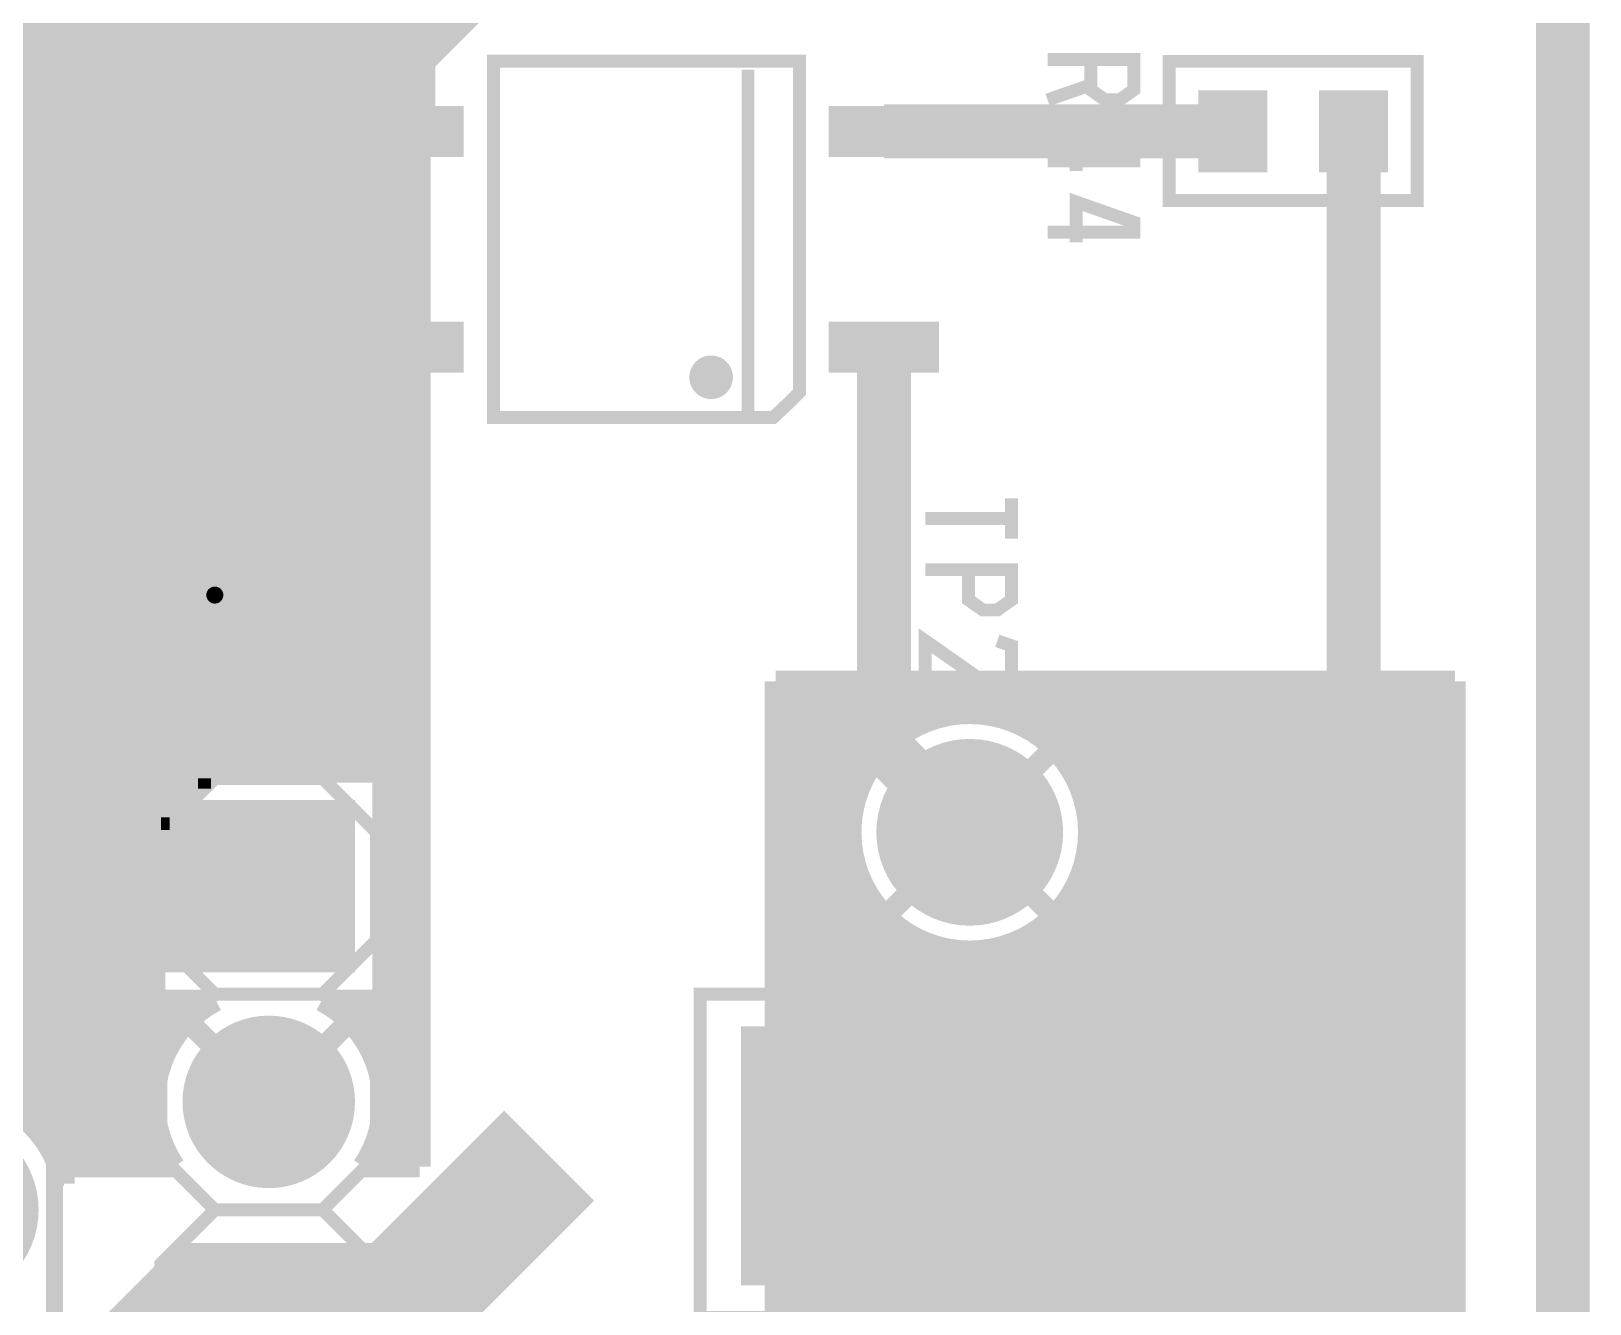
# Model space of a CAD drawing. Extents: x -5 to 112, y -62 to 71.
# Drawn here: x 93.72 to 112.08, y 26.83 to 41.82 of the extents above; entities that cross this region are included whole.
import ezdxf

# ---------------------------------------------------------------- set-up
doc = ezdxf.new("R2010")
doc.units = 0
doc.header["$MEASUREMENT"] = 0
doc.layers.get('0').update_dxf_attribs({"linetype": 'CONTINUOUS'})
for name, color, linetype in [('25-336-0_BOT', 7, 'CONTINUOUS'), ('25-336-0_DRD', 7, 'CONTINUOUS'), ('25-336-0_DRL', 2, 'CONTINUOUS'), ('25-336-0_IN1', 4, 'CONTINUOUS'), ('25-336-0_IN2', 3, 'CONTINUOUS'), ('25-336-0_SMB', 5, 'CONTINUOUS'), ('25-336-0_SMT', 10, 'CONTINUOUS'), ('25-336-0_SPT', 14, 'CONTINUOUS'), ('25-336-0_SST', 9, 'CONTINUOUS'), ('25-336-0_TOP', 12, 'CONTINUOUS'), ('THRUHOLE_TAP', 8, 'CONTINUOUS')]:
    doc.layers.add(name, color=color, linetype=linetype)

# ---------------------------------------------------------------- blocks, each defined once
blk = doc.blocks.new('ROUND_14')
at = {"const_width": 1.016}
blk.add_lwpolyline([(-0.508, 0, 1), (0.508, 0, 1)], format="xyb", close=True, dxfattribs=at)
blk = doc.blocks.new('SQUARE_32')
blk.add_solid([(1.016, 1.016), (1.016, -1.016), (-1.016, 1.016), (-1.016, -1.016)])
blk = doc.blocks.new('ROUND_33')
at = {"const_width": 1.09982}
blk.add_lwpolyline([(-0.54991, 0, 1), (0.54991, 0, 1)], format="xyb", close=True, dxfattribs=at)
blk = doc.blocks.new('ROUND_11')
at = {"const_width": 0.35052}
blk.add_lwpolyline([(-0.17526, 0, 1), (0.17526, 0, 1)], format="xyb", close=True, dxfattribs=at)
blk = doc.blocks.new('ROUND_59')
at = {"const_width": 0.50038}
blk.add_lwpolyline([(-0.25019, 0, 1), (0.25019, 0, 1)], format="xyb", close=True, dxfattribs=at)
blk = doc.blocks.new('ROUND_75')
at = {"const_width": 0.54991}
blk.add_lwpolyline([(-0.274954, 0, 1), (0.274954, 0, 1)], format="xyb", close=True, dxfattribs=at)
blk = doc.blocks.new('ROUND_82')
at = {"const_width": 0.10033}
blk.add_lwpolyline([(-0.050164, 0, 1), (0.050164, 0, 1)], format="xyb", close=True, dxfattribs=at)
blk = doc.blocks.new('ROUND_65')
at = {"const_width": 0.35052}
blk.add_lwpolyline([(-0.17526, 0, 1), (0.17526, 0, 1)], format="xyb", close=True, dxfattribs=at)
blk = doc.blocks.new('RECTANGLE_2')
blk.add_solid([(0.4826, 0.4064), (0.4826, -0.4064), (-0.4826, 0.4064), (-0.4826, -0.4064)])
blk = doc.blocks.new('RECTANGLE_9')
blk.add_solid([(0.4064, 0.4826), (0.4064, -0.4826), (-0.4064, 0.4826), (-0.4064, -0.4826)])
blk = doc.blocks.new('RECTANGLE_35')
blk.add_solid([(0.65024, 0.29972), (0.65024, -0.29972), (-0.65024, 0.29972), (-0.65024, -0.29972)])
blk = doc.blocks.new('RECTANGLE_43')
blk.add_solid([(0.9652, 1.524), (0.9652, -1.524), (-0.9652, 1.524), (-0.9652, -1.524)])
blk = doc.blocks.new('ROUND_73')
at = {"const_width": 0.10033}
blk.add_lwpolyline([(-0.050164, 0, 1), (0.050164, 0, 1)], format="xyb", close=True, dxfattribs=at)

msp = doc.modelspace()

# ---------------------------------------------------------------- linework, layer by layer
at = {"layer": '25-336-0_BOT', "const_width": 0.254}
for points in [[(97.536, 62.97422), (97.536, 33.0962)], [(97.7646, 62.97422), (97.7646, 33.0962)], [(97.9932, 62.97422), (97.9932, 28.448)], [(98.2218, 62.97422), (98.2218, 28.448)], [(97.3074, 49.5554), (97.3074, 33.0962)], [(97.0788, 49.18456), (97.0788, 33.0962)], [(96.8502, 48.9585), (96.8502, 33.0962)], [(95.0214, 48.8315), (95.0214, 28.448)], [(95.25, 48.71974), (95.25, 33.0962)], [(96.393, 48.70196), (96.393, 33.0962)], [(96.6216, 48.8061), (96.6216, 33.0962)], [(95.4786, 48.64608), (95.4786, 33.0962)], [(95.7072, 48.61052), (95.7072, 33.0962)], [(95.9358, 48.60798), (95.9358, 33.0962)], [(96.1644, 48.63592), (96.1644, 33.0962)], [(101.473, 48.133), (98.298, 44.958), (98.298, 28.448)], [(94.7928, 47.02302), (94.7928, 28.448)], [(94.5642, 46.66742), (94.5642, 28.448)], [(94.3356, 46.44644), (94.3356, 28.448)], [(93.6498, 46.13402), (93.6498, 29.01696)], [(93.8784, 46.19498), (93.8784, 28.76296)], [(94.107, 46.29658), (94.107, 28.448)], [(98.298, 41.8338), (66.6242, 41.8338)], [(98.298, 41.6052), (66.6242, 41.6052)], [(98.298, 41.3766), (66.6242, 41.3766)], [(98.298, 41.148), (66.6242, 41.148)], [(98.298, 40.9194), (66.6242, 40.9194)], [(98.298, 40.6908), (66.6242, 40.6908)], [(98.298, 40.4622), (66.6242, 40.4622)], [(98.298, 40.2336), (66.6242, 40.2336)], [(98.298, 40.005), (92.52712, 40.005)], [(98.298, 39.7764), (92.69476, 39.7764)], [(98.298, 39.5478), (92.75318, 39.5478)], [(98.298, 39.3192), (92.73032, 39.3192)], [(98.298, 39.0906), (92.61856, 39.0906)], [(98.298, 38.862), (92.3163, 38.862)], [(98.298, 38.6334), (66.6242, 38.6334)], [(98.298, 38.4048), (66.6242, 38.4048)], [(98.298, 38.1762), (66.6242, 38.1762)], [(98.298, 37.9476), (66.6242, 37.9476)], [(98.298, 37.719), (66.6242, 37.719)], [(98.298, 37.4904), (66.6242, 37.4904)], [(98.298, 37.2618), (66.77406, 37.2618)], [(98.298, 37.0332), (66.84264, 37.0332)], [(98.298, 36.8046), (66.82994, 36.8046)], [(98.298, 36.576), (66.73088, 36.576)], [(98.298, 36.3474), (66.46672, 36.3474)], [(98.298, 36.1188), (58.1787, 36.1188)], [(98.298, 35.8902), (58.1787, 35.8902)], [(98.298, 35.6616), (58.1787, 35.6616)], [(98.298, 35.433), (58.1787, 35.433)], [(98.298, 35.2044), (58.1787, 35.2044)], [(98.298, 34.9758), (58.1787, 34.9758)], [(98.298, 34.7472), (58.1787, 34.7472)], [(98.298, 34.5186), (58.1787, 34.5186)], [(98.298, 34.29), (58.21172, 34.29)], [(98.298, 34.0614), (58.17108, 34.0614)], [(98.298, 33.8328), (58.03392, 33.8328)], [(98.298, 33.6042), (56.0832, 33.6042)], [(98.298, 33.3756), (56.0832, 33.3756)], [(98.298, 33.147), (56.0832, 33.147)], [(95.1738, 33.0962), (95.1738, 30.4038)], [(97.8662, 33.0962), (95.1738, 33.0962)], [(97.8662, 33.0962), (97.8662, 30.4038)], [(95.1738, 32.9184), (56.0832, 32.9184)], [(98.298, 32.9184), (97.8662, 32.9184)], [(95.1738, 32.6898), (56.0832, 32.6898)], [(98.298, 32.6898), (97.8662, 32.6898)], [(95.1738, 32.4612), (56.0832, 32.4612)], [(98.298, 32.4612), (97.8662, 32.4612)], [(95.1738, 32.2326), (89.3318, 32.2326)], [(98.298, 32.2326), (97.8662, 32.2326)], [(95.1738, 32.004), (89.5604, 32.004)], [(98.298, 32.004), (97.8662, 32.004)], [(95.1738, 31.7754), (89.789, 31.7754)], [(98.298, 31.7754), (97.8662, 31.7754)], [(95.1738, 31.5468), (90.0176, 31.5468)], [(98.298, 31.5468), (97.8662, 31.5468)], [(95.1738, 31.3182), (90.2462, 31.3182)], [(98.298, 31.3182), (97.8662, 31.3182)], [(95.1738, 31.0896), (90.4748, 31.0896)], [(98.298, 31.0896), (97.8662, 31.0896)], [(95.1738, 30.861), (90.7034, 30.861)], [(98.298, 30.861), (97.8662, 30.861)], [(95.1738, 30.6324), (90.932, 30.6324)], [(98.298, 30.6324), (97.8662, 30.6324)], [(95.8977, 30.4038), (91.1606, 30.4038)], [(95.8977, 30.4038), (95.1738, 30.4038)], [(95.25, 30.4038), (95.25, 29.65704)], [(95.4786, 30.4038), (95.4786, 30.06344)], [(95.7072, 30.4038), (95.7072, 30.28188)], [(98.298, 30.4038), (97.1423, 30.4038)], [(97.8662, 30.4038), (97.1423, 30.4038)], [(97.3074, 30.4038), (97.3074, 30.3022)], [(97.536, 30.4038), (97.536, 30.09392)], [(97.7646, 30.4038), (97.7646, 29.72308)], [(95.5802, 30.1752), (91.3892, 30.1752)], [(95.5675, 30.1625), (96.52, 29.21)], [(97.4725, 30.1625), (96.52, 29.21)], [(98.298, 30.1752), (97.45726, 30.1752)], [(95.39224, 29.9466), (91.6178, 29.9466)], [(98.298, 29.9466), (97.64522, 29.9466)], [(95.27286, 29.718), (91.8464, 29.718)], [(98.298, 29.718), (97.76714, 29.718)], [(95.20174, 29.4894), (92.075, 29.4894)], [(98.298, 29.4894), (97.83572, 29.4894)], [(95.1738, 29.2608), (93.25864, 29.2608)], [(98.298, 29.2608), (97.86366, 29.2608)], [(95.18396, 29.0322), (93.63202, 29.0322)], [(98.298, 29.0322), (97.8535, 29.0322)], [(95.2373, 28.8036), (93.85046, 28.8036)], [(95.25, 28.76296), (95.25, 28.448)], [(97.7646, 28.69692), (97.7646, 28.448)], [(98.298, 28.8036), (97.8027, 28.8036)], [(95.33382, 28.575), (93.99016, 28.575)], [(98.298, 28.575), (97.70618, 28.575)], [(94.107, 28.3464), (94.0816, 28.3464)], [(95.41002, 28.448), (94.107, 28.448)], [(94.107, 28.448), (94.107, 28.2448)], [(98.298, 28.448), (97.62998, 28.448)]]:
    msp.add_lwpolyline(points, dxfattribs=at)
for points in [[(95.8977, 30.4038, 0.279525), (95.17374, 29.21)], [(97.8662, 29.21, 0.2795252), (97.1423, 30.4038)], [(94.107, 28.2448, 0.3526069), (92.71, 29.37002)], [(95.1738, 29.21, 0.1515462), (95.41015, 28.44809)], [(97.62998, 28.448, 0.1515462), (97.86636, 29.21)]]:
    msp.add_lwpolyline(points, format="xyb", dxfattribs=at)
at = {"layer": '25-336-0_DRD'}
for points, const_width in [([(-5.08, 7.62), (-5.08, 71.12), (111.76, 71.12), (111.76, -5.08), (-5.08, -5.08), (-5.08, 7.62)], 0.635), ([(97.155, 36.449), (94.615, 33.909)], 0.254), ([(97.155, 33.909), (94.615, 36.449)], 0.254), ([(97.155, 36.449), (94.615, 33.909)], 0.254), ([(97.155, 33.909), (94.615, 36.449)], 0.254), ([(104.775, 33.02), (104.14, 32.385)], 0.254), ([(105.41, 32.385), (104.775, 33.02)], 0.254), ([(95.885, 32.385), (95.885, 31.115)], 0.254), ([(97.155, 32.385), (95.885, 32.385)], 0.254), ([(96.52, 32.385), (96.52, 31.115)], 0.254), ([(97.155, 31.115), (97.155, 32.385)], 0.254), ([(104.14, 32.385), (104.775, 31.75)], 0.254), ([(104.775, 31.75), (105.41, 32.385)], 0.254), ([(97.155, 31.75), (95.885, 31.75)], 0.254), ([(95.885, 31.115), (97.155, 31.115)], 0.254), ([(95.885, 29.845), (95.885, 28.575)], 0.254), ([(97.155, 29.845), (95.885, 29.845)], 0.254), ([(96.52, 29.845), (96.52, 28.575)], 0.254), ([(97.155, 28.575), (97.155, 29.845)], 0.254), ([(97.155, 29.21), (95.885, 29.21)], 0.254), ([(95.885, 28.575), (97.155, 28.575)], 0.254)]:
    msp.add_lwpolyline(points, dxfattribs=dict(at, const_width=const_width))
at = {"layer": '25-336-0_DRL'}
for points, const_width in [([(-5.08, 7.62), (-5.08, 71.12), (111.76, 71.12), (111.76, -5.08), (-5.08, -5.08), (-5.08, 7.62)], 0.635), ([(99.822, 28.575), (98.044, 26.797), (95.758, 26.797), (93.726, 24.765)], 1.4986)]:
    msp.add_lwpolyline(points, dxfattribs=dict(at, const_width=const_width))
at = {"layer": '25-336-0_IN1', "const_width": 0.254}
for points in [[(98.4758, 69.85), (98.4758, 41.5798)], [(98.7044, 69.85), (98.7044, 41.8084)], [(97.5614, 62.97422), (97.5614, 40.6654)], [(97.79, 62.97422), (97.79, 40.894)], [(98.0186, 62.97422), (98.0186, 41.1226)], [(98.2472, 62.97422), (98.2472, 41.3512)], [(97.3328, 49.61382), (97.3328, 40.4368)], [(97.1042, 49.21758), (97.1042, 40.2082)], [(96.8756, 48.97882), (96.8756, 39.9796)], [(95.0468, 48.8188), (95.0468, 38.1508)], [(95.2754, 48.70958), (95.2754, 38.3794)], [(96.4184, 48.70958), (96.4184, 39.5224)], [(96.647, 48.8188), (96.647, 39.751)], [(95.504, 48.641), (95.504, 38.608)], [(95.7326, 48.60798), (95.7326, 38.8366)], [(95.9612, 48.60798), (95.9612, 39.0652)], [(96.1898, 48.641), (96.1898, 39.2938)], [(94.8182, 47.0789), (94.8182, 37.9222)], [(94.5896, 46.6979), (94.5896, 37.6936)], [(94.361, 46.46676), (94.361, 37.465)], [(93.6752, 46.1391), (93.6752, 36.7792)], [(93.9038, 46.20514), (93.9038, 37.0078)], [(94.1324, 46.31182), (94.1324, 37.2364)], [(99.441, 42.545), (93.091, 36.195)], [(98.7298, 41.8338), (51.1175, 41.8338)], [(98.5012, 41.6052), (51.41976, 41.6052)], [(98.2726, 41.3766), (51.53152, 41.3766)], [(98.044, 41.148), (51.55438, 41.148)], [(97.8154, 40.9194), (51.49596, 40.9194)], [(97.5868, 40.6908), (51.32832, 40.6908)], [(97.3582, 40.4622), (61.81598, 40.4622)], [(97.1296, 40.2336), (62.04712, 40.2336)], [(96.901, 40.005), (92.52712, 40.005)], [(96.6724, 39.7764), (92.69476, 39.7764)], [(96.4438, 39.5478), (92.75318, 39.5478)], [(96.2152, 39.3192), (92.73032, 39.3192)], [(95.9866, 39.0906), (92.61856, 39.0906)], [(95.758, 38.862), (92.3163, 38.862)], [(95.5294, 38.6334), (45.14088, 38.6334)], [(95.3008, 38.4048), (61.21908, 38.4048)], [(95.0722, 38.1762), (61.42736, 38.1762)], [(94.8436, 37.9476), (61.50356, 37.9476)], [(94.615, 37.719), (61.50102, 37.719)], [(94.3864, 37.4904), (66.58864, 37.4904)], [(94.1578, 37.2618), (66.77406, 37.2618)], [(93.9292, 37.0332), (66.84264, 37.0332)], [(93.7006, 36.8046), (66.82994, 36.8046)], [(102.489, 34.163), (102.489, 26.67)], [(110.49, 34.163), (102.489, 34.163)], [(110.49, 34.1376), (102.489, 34.1376)], [(102.5652, 34.163), (102.5652, 15.77594)], [(102.7938, 34.163), (102.7938, 15.74038)], [(103.0224, 34.163), (103.0224, 15.6591)], [(103.251, 34.163), (103.251, 15.52956)], [(103.4796, 34.163), (103.4796, 32.98952)], [(103.7082, 34.163), (103.7082, 33.3375)], [(103.9368, 34.163), (103.9368, 33.54324)], [(104.1654, 34.163), (104.1654, 33.67786)], [(104.394, 34.163), (104.394, 33.76168)], [(104.6226, 34.163), (104.6226, 33.8074)], [(104.8512, 34.163), (104.8512, 33.81248)], [(105.0798, 34.163), (105.0798, 33.782)], [(105.3084, 34.163), (105.3084, 33.71088)], [(105.537, 34.163), (105.537, 33.59404)], [(105.7656, 34.163), (105.7656, 33.41624)], [(105.9942, 34.163), (105.9942, 33.13176)], [(106.2228, 34.163), (106.2228, 18.96872)], [(106.4514, 34.163), (106.4514, 19.12366)], [(106.68, 34.163), (106.68, 19.21764)], [(106.9086, 34.163), (106.9086, 19.26844)], [(107.1372, 34.163), (107.1372, 19.27606)], [(107.3658, 34.163), (107.3658, 19.24558)], [(107.5944, 34.163), (107.5944, 19.17192)], [(107.823, 34.163), (107.823, 19.04746)], [(108.0516, 34.163), (108.0516, 18.84934)], [(108.2802, 34.163), (108.2802, 18.50898)], [(108.5088, 34.163), (108.5088, 9.99998)], [(108.7374, 34.163), (108.7374, 10.17524)], [(108.966, 34.163), (108.966, 10.27684)], [(109.1946, 34.163), (109.1946, 10.32256)], [(109.4232, 34.163), (109.4232, 10.32256)], [(109.6518, 34.163), (109.6518, 10.2743)], [(109.8804, 34.163), (109.8804, 10.17016)], [(110.109, 34.163), (110.109, 9.99236)], [(110.3376, 34.163), (110.3376, 9.65708)], [(110.49, 34.163), (110.49, -3.81)], [(110.49, 33.909), (102.489, 33.909)], [(104.16794, 33.6804), (102.489, 33.6804)], [(110.49, 33.6804), (105.37952, 33.6804)], [(103.8225, 33.4518), (102.489, 33.4518)], [(103.76408, 33.39592), (104.775, 32.385)], [(105.78592, 33.39592), (104.775, 32.385)], [(110.49, 33.4518), (105.7275, 33.4518)], [(103.61676, 33.2232), (102.489, 33.2232)], [(110.49, 33.2232), (105.93324, 33.2232)], [(103.48214, 32.9946), (102.489, 32.9946)], [(110.49, 32.9946), (106.06786, 32.9946)], [(103.39578, 32.766), (102.489, 32.766)], [(110.49, 32.766), (106.15168, 32.766)], [(103.3526, 32.5374), (102.489, 32.5374)], [(103.76408, 31.37408), (104.775, 32.385)], [(105.78592, 31.37408), (104.775, 32.385)], [(110.49, 32.5374), (106.1974, 32.5374)], [(103.34752, 32.3088), (102.489, 32.3088)], [(110.49, 32.3088), (106.20248, 32.3088)], [(103.378, 32.0802), (102.489, 32.0802)], [(110.49, 32.0802), (106.172, 32.0802)], [(103.44658, 31.8516), (102.489, 31.8516)], [(110.49, 31.8516), (106.10088, 31.8516)], [(103.4796, 31.77794), (103.4796, 15.31874)], [(105.9942, 31.63824), (105.9942, 18.72234)], [(103.56342, 31.623), (102.489, 31.623)], [(110.49, 31.623), (105.98404, 31.623)], [(103.74376, 31.3944), (102.489, 31.3944)], [(103.7082, 31.4325), (103.7082, 14.94536)], [(105.7656, 31.35376), (105.7656, 18.18132)], [(110.49, 31.3944), (105.80624, 31.3944)], [(104.02824, 31.1658), (102.489, 31.1658)], [(103.9368, 31.22676), (103.9368, -3.81)], [(104.1654, 31.09214), (104.1654, -3.81)], [(110.49, 31.1658), (105.52176, 31.1658)], [(105.537, 31.17342), (105.537, 1.73736)], [(110.49, 30.9372), (102.489, 30.9372)], [(104.394, 31.00578), (104.394, -3.81)], [(104.6226, 30.9626), (104.6226, 0.30734)], [(104.8512, 30.95752), (104.8512, 0.9906)], [(105.0798, 30.988), (105.0798, 1.32842)], [(105.3084, 31.05658), (105.3084, 1.56464)], [(110.49, 30.7086), (102.489, 30.7086)], [(110.49, 30.48), (102.489, 30.48)], [(110.49, 30.2514), (102.489, 30.2514)], [(110.49, 30.0228), (102.489, 30.0228)], [(110.49, 29.7942), (102.489, 29.7942)], [(110.49, 29.5656), (102.489, 29.5656)], [(110.49, 29.337), (102.489, 29.337)], [(110.49, 29.1084), (102.489, 29.1084)], [(110.49, 28.8798), (102.489, 28.8798)], [(110.49, 28.6512), (102.489, 28.6512)], [(110.49, 28.4226), (102.489, 28.4226)], [(110.49, 28.194), (102.489, 28.194)], [(110.49, 27.9654), (102.489, 27.9654)], [(110.49, 27.7368), (102.489, 27.7368)], [(110.49, 27.5082), (102.489, 27.5082)], [(110.49, 27.2796), (102.489, 27.2796)], [(110.49, 27.051), (102.489, 27.051)], [(110.49, 26.8224), (102.489, 26.8224)]]:
    msp.add_lwpolyline(points, dxfattribs=at)
for points in [[(104.775, 33.81502, 0.4142136), (103.34498, 32.385)], [(106.20502, 32.385, 0.4142136), (104.775, 33.81502)], [(103.34498, 32.385, 0.4142136), (104.775, 30.95498)], [(104.775, 30.95498, 0.4142136), (106.20502, 32.385)]]:
    msp.add_lwpolyline(points, format="xyb", dxfattribs=at)
at = {"layer": '25-336-0_IN2', "const_width": 0.254}
for points in [[(98.4758, 69.85), (98.4758, 41.5798)], [(98.7044, 69.85), (98.7044, 41.8084)], [(97.5614, 62.97422), (97.5614, 40.6654)], [(97.79, 62.97422), (97.79, 40.894)], [(98.0186, 62.97422), (98.0186, 41.1226)], [(98.2472, 62.97422), (98.2472, 41.3512)], [(97.3328, 49.61382), (97.3328, 40.4368)], [(97.1042, 49.21758), (97.1042, 40.2082)], [(96.8756, 48.97882), (96.8756, 39.9796)], [(95.0468, 48.8188), (95.0468, 38.1508)], [(95.2754, 48.70958), (95.2754, 38.3794)], [(96.4184, 48.70958), (96.4184, 39.5224)], [(96.647, 48.8188), (96.647, 39.751)], [(95.504, 48.641), (95.504, 38.608)], [(95.7326, 48.60798), (95.7326, 38.8366)], [(95.9612, 48.60798), (95.9612, 39.0652)], [(96.1898, 48.641), (96.1898, 39.2938)], [(94.8182, 47.0789), (94.8182, 37.9222)], [(94.5896, 46.6979), (94.5896, 37.6936)], [(94.361, 46.46676), (94.361, 37.465)], [(93.6752, 46.1391), (93.6752, 36.7792)], [(93.9038, 46.20514), (93.9038, 37.0078)], [(94.1324, 46.31182), (94.1324, 37.2364)], [(99.441, 42.545), (93.091, 36.195)], [(98.7298, 41.8338), (51.1175, 41.8338)], [(98.5012, 41.6052), (51.41976, 41.6052)], [(98.2726, 41.3766), (51.53152, 41.3766)], [(98.044, 41.148), (51.55438, 41.148)], [(97.8154, 40.9194), (51.49596, 40.9194)], [(97.5868, 40.6908), (51.32832, 40.6908)], [(97.3582, 40.4622), (61.81598, 40.4622)], [(97.1296, 40.2336), (62.04712, 40.2336)], [(96.901, 40.005), (92.52712, 40.005)], [(96.6724, 39.7764), (92.69476, 39.7764)], [(96.4438, 39.5478), (92.75318, 39.5478)], [(96.2152, 39.3192), (92.73032, 39.3192)], [(95.9866, 39.0906), (92.61856, 39.0906)], [(95.758, 38.862), (92.3163, 38.862)], [(95.5294, 38.6334), (45.14088, 38.6334)], [(95.3008, 38.4048), (61.21908, 38.4048)], [(95.0722, 38.1762), (61.42736, 38.1762)], [(94.8436, 37.9476), (61.50356, 37.9476)], [(94.615, 37.719), (61.50102, 37.719)], [(94.3864, 37.4904), (66.58864, 37.4904)], [(94.1578, 37.2618), (66.77406, 37.2618)], [(93.9292, 37.0332), (66.84264, 37.0332)], [(93.7006, 36.8046), (66.82994, 36.8046)], [(102.489, 34.163), (102.489, 26.67)], [(110.49, 34.163), (102.489, 34.163)], [(110.49, 34.1376), (102.489, 34.1376)], [(102.5652, 34.163), (102.5652, 15.77594)], [(102.7938, 34.163), (102.7938, 15.74038)], [(103.0224, 34.163), (103.0224, 15.6591)], [(103.251, 34.163), (103.251, 15.52956)], [(103.4796, 34.163), (103.4796, 32.98952)], [(103.7082, 34.163), (103.7082, 33.3375)], [(103.9368, 34.163), (103.9368, 33.54324)], [(104.1654, 34.163), (104.1654, 33.67786)], [(104.394, 34.163), (104.394, 33.76168)], [(104.6226, 34.163), (104.6226, 33.8074)], [(104.8512, 34.163), (104.8512, 33.81248)], [(105.0798, 34.163), (105.0798, 33.782)], [(105.3084, 34.163), (105.3084, 33.71088)], [(105.537, 34.163), (105.537, 33.59404)], [(105.7656, 34.163), (105.7656, 33.41624)], [(105.9942, 34.163), (105.9942, 33.13176)], [(106.2228, 34.163), (106.2228, 18.96872)], [(106.4514, 34.163), (106.4514, 19.12366)], [(106.68, 34.163), (106.68, 19.21764)], [(106.9086, 34.163), (106.9086, 19.26844)], [(107.1372, 34.163), (107.1372, 19.27606)], [(107.3658, 34.163), (107.3658, 19.24558)], [(107.5944, 34.163), (107.5944, 19.17192)], [(107.823, 34.163), (107.823, 19.04746)], [(108.0516, 34.163), (108.0516, 18.84934)], [(108.2802, 34.163), (108.2802, 18.50898)], [(108.5088, 34.163), (108.5088, 9.99998)], [(108.7374, 34.163), (108.7374, 10.17524)], [(108.966, 34.163), (108.966, 10.27684)], [(109.1946, 34.163), (109.1946, 10.32256)], [(109.4232, 34.163), (109.4232, 10.32256)], [(109.6518, 34.163), (109.6518, 10.2743)], [(109.8804, 34.163), (109.8804, 10.17016)], [(110.109, 34.163), (110.109, 9.99236)], [(110.3376, 34.163), (110.3376, 9.65708)], [(110.49, 34.163), (110.49, -3.81)], [(110.49, 33.909), (102.489, 33.909)], [(104.16794, 33.6804), (102.489, 33.6804)], [(110.49, 33.6804), (105.37952, 33.6804)], [(103.8225, 33.4518), (102.489, 33.4518)], [(103.76408, 33.39592), (104.775, 32.385)], [(105.78592, 33.39592), (104.775, 32.385)], [(110.49, 33.4518), (105.7275, 33.4518)], [(103.61676, 33.2232), (102.489, 33.2232)], [(110.49, 33.2232), (105.93324, 33.2232)], [(103.48214, 32.9946), (102.489, 32.9946)], [(110.49, 32.9946), (106.06786, 32.9946)], [(103.39578, 32.766), (102.489, 32.766)], [(110.49, 32.766), (106.15168, 32.766)], [(103.3526, 32.5374), (102.489, 32.5374)], [(103.76408, 31.37408), (104.775, 32.385)], [(105.78592, 31.37408), (104.775, 32.385)], [(110.49, 32.5374), (106.1974, 32.5374)], [(103.34752, 32.3088), (102.489, 32.3088)], [(110.49, 32.3088), (106.20248, 32.3088)], [(103.378, 32.0802), (102.489, 32.0802)], [(110.49, 32.0802), (106.172, 32.0802)], [(103.44658, 31.8516), (102.489, 31.8516)], [(110.49, 31.8516), (106.10088, 31.8516)], [(103.4796, 31.77794), (103.4796, 15.31874)], [(105.9942, 31.63824), (105.9942, 18.72234)], [(103.56342, 31.623), (102.489, 31.623)], [(110.49, 31.623), (105.98404, 31.623)], [(103.74376, 31.3944), (102.489, 31.3944)], [(103.7082, 31.4325), (103.7082, 14.94536)], [(105.7656, 31.35376), (105.7656, 18.18132)], [(110.49, 31.3944), (105.80624, 31.3944)], [(104.02824, 31.1658), (102.489, 31.1658)], [(103.9368, 31.22676), (103.9368, -3.81)], [(104.1654, 31.09214), (104.1654, -3.81)], [(110.49, 31.1658), (105.52176, 31.1658)], [(105.537, 31.17342), (105.537, 1.73736)], [(110.49, 30.9372), (102.489, 30.9372)], [(104.394, 31.00578), (104.394, -3.81)], [(104.6226, 30.9626), (104.6226, 0.30734)], [(104.8512, 30.95752), (104.8512, 0.9906)], [(105.0798, 30.988), (105.0798, 1.32842)], [(105.3084, 31.05658), (105.3084, 1.56464)], [(110.49, 30.7086), (102.489, 30.7086)], [(110.49, 30.48), (102.489, 30.48)], [(110.49, 30.2514), (102.489, 30.2514)], [(110.49, 30.0228), (102.489, 30.0228)], [(110.49, 29.7942), (102.489, 29.7942)], [(110.49, 29.5656), (102.489, 29.5656)], [(110.49, 29.337), (102.489, 29.337)], [(110.49, 29.1084), (102.489, 29.1084)], [(110.49, 28.8798), (102.489, 28.8798)], [(110.49, 28.6512), (102.489, 28.6512)], [(110.49, 28.4226), (102.489, 28.4226)], [(110.49, 28.194), (102.489, 28.194)], [(110.49, 27.9654), (102.489, 27.9654)], [(110.49, 27.7368), (102.489, 27.7368)], [(110.49, 27.5082), (102.489, 27.5082)], [(110.49, 27.2796), (102.489, 27.2796)], [(110.49, 27.051), (102.489, 27.051)], [(110.49, 26.8224), (102.489, 26.8224)]]:
    msp.add_lwpolyline(points, dxfattribs=at)
for points in [[(104.775, 33.81502, 0.4142136), (103.34498, 32.385)], [(106.20502, 32.385, 0.4142136), (104.775, 33.81502)], [(103.34498, 32.385, 0.4142136), (104.775, 30.95498)], [(104.775, 30.95498, 0.4142136), (106.20502, 32.385)]]:
    msp.add_lwpolyline(points, format="xyb", dxfattribs=at)
at = {"layer": '25-336-0_SST'}
for points, const_width in [([(102.66934, 37.46754), (102.77094, 37.56914), (102.77094, 41.46804), (99.16668, 41.46804), (99.16668, 37.27196), (102.4636, 37.27196), (102.66934, 37.46754)], 0.1524), ([(106.19994, 41.48582), (106.19994, 41.13022), (106.37012, 41.01084), (106.53776, 41.01084), (106.70794, 41.13022), (106.70794, 41.48582), (105.69194, 41.48582)], 0.1524), ([(110.0455, 41.4655), (107.1245, 41.4655), (107.1245, 39.8272), (110.0455, 39.8272), (110.0455, 41.4655)], 0.1524), ([(102.16388, 41.36898), (102.16388, 37.27196)], 0.1524), ([(106.19994, 41.18864), (105.69194, 41.01084)], 0.1524), ([(106.02976, 40.17264), (106.02976, 40.64762), (106.70794, 40.40886), (106.70794, 40.29202), (105.69194, 40.29202)], 0.1524), ([(106.02976, 39.33444), (106.02976, 39.80942), (106.70794, 39.57066), (106.70794, 39.45382), (105.69194, 39.45382)], 0.1524), ([(96.7105, 36.0045), (96.7105, 38.9255), (95.0722, 38.9255), (95.0722, 36.0045), (96.7105, 36.0045)], 0.1524), ([(94.29242, 38.56228), (94.29242, 38.20668), (94.46006, 38.0873), (94.63024, 38.0873), (94.80042, 38.20668), (94.80042, 38.56228), (93.78442, 38.56228)], 0.1524), ([(94.29242, 38.2651), (93.78442, 38.0873)], 0.1524), ([(94.12224, 37.2491), (94.12224, 37.72408), (94.80042, 37.48786), (94.80042, 37.36848), (93.78442, 37.36848)], 0.1524), ([(101.89972, 37.80282), (101.55936, 37.80282)], 0.1524), ([(101.6508, 37.90696), (101.6508, 37.58184)], 0.1524), ([(101.78796, 37.91458), (101.78796, 37.57422)], 0.1524), ([(101.8921, 37.66566), (101.56698, 37.66566)], 0.1524), ([(93.95206, 36.88588), (93.78442, 36.82746), (93.78442, 36.47186), (93.95206, 36.4109), (94.29242, 36.4109), (94.46006, 36.53028), (94.46006, 36.88588), (94.80042, 36.88588), (94.80042, 36.4109)], 0.1524), ([(105.26776, 35.84194), (105.26776, 36.31692)], 0.1524), ([(104.25176, 36.0807), (105.26776, 36.0807)], 0.1524), ([(104.75976, 35.47872), (104.75976, 35.12312), (104.92994, 35.00374), (105.10012, 35.00374), (105.26776, 35.12312), (105.26776, 35.47872), (104.25176, 35.47872)], 0.1524), ([(104.25176, 34.16554), (104.25176, 34.64052), (104.92994, 34.16554), (105.10012, 34.16554), (105.26776, 34.2265), (105.26776, 34.5821), (105.10012, 34.64052)], 0.1524), ([(95.86976, 33.48228), (95.86976, 33.79978)], 0.1524), ([(95.86976, 33.6423), (97.05594, 33.6423), (96.85782, 33.79978)], 0.1524), ([(97.155, 33.02), (97.79, 32.385), (97.79, 31.115), (97.155, 30.48), (95.885, 30.48), (95.25, 31.115), (95.25, 33.02), (97.155, 33.02)], 0.1524), ([(95.885, 33.02), (95.25, 32.385)], 0.1524), ([(95.885, 33.02), (95.25, 33.02), (95.25, 32.385)], 0.1524), ([(95.3516, 33.02), (95.3516, 32.4866)], 0.1524), ([(95.48876, 33.02), (95.48876, 32.62376)], 0.1524), ([(95.62592, 33.02), (95.62592, 32.76092)], 0.1524), ([(95.76308, 33.02), (95.76308, 32.89808)], 0.1524), ([(109.855, 33.0327), (109.855, 32.6771), (110.02518, 32.56026), (110.19536, 32.56026), (110.363, 32.6771), (110.363, 33.0327), (109.347, 33.0327)], 0.1524), ([(95.76308, 32.89808), (95.25, 32.89808)], 0.1524), ([(95.62592, 32.76092), (95.25, 32.76092)], 0.1524), ([(95.48876, 32.62376), (95.25, 32.62376)], 0.1524), ([(109.855, 32.73806), (109.347, 32.56026)], 0.1524), ([(95.3516, 32.4866), (95.25, 32.4866)], 0.1524), ([(109.68736, 31.72206), (109.68736, 32.1945), (110.363, 31.95828), (110.363, 31.8389), (109.347, 31.8389)], 0.1524), ([(109.347, 31.0007), (109.347, 31.23946)], 0.1524), ([(109.347, 31.12008), (110.363, 31.12008), (110.19536, 31.23946)], 0.1524), ([(97.155, 30.48), (97.79, 29.845), (97.79, 28.575), (97.155, 27.94), (95.885, 27.94), (95.25, 28.575), (95.25, 29.845), (95.885, 30.48), (97.155, 30.48)], 0.1524), ([(101.7143, 30.48), (101.6, 30.48), (101.6, 26.67), (110.49, 26.67), (110.49, 30.48), (101.7143, 30.48)], 0.1524), ([(83.90382, 29.16936), (93.99524, 29.16936), (93.99524, 8.98906), (83.80476, 8.98906), (83.80476, 29.16936), (83.90382, 29.16936)], 0.20066), ([(97.155, 27.94), (97.79, 27.305), (97.79, 26.035), (97.155, 25.4), (95.885, 25.4), (95.25, 26.035), (95.25, 27.305), (95.885, 27.94), (97.155, 27.94)], 0.1524)]:
    msp.add_lwpolyline(points, dxfattribs=dict(at, const_width=const_width))
for points, const_width in [([(101.72954, 37.92474, 0.4142136), (101.5492, 37.7444)], 0.1524), ([(101.90988, 37.7444, 0.4142136), (101.72954, 37.92474)], 0.1524), ([(101.5492, 37.7444, 0.4142136), (101.72954, 37.56406)], 0.1524), ([(101.72954, 37.56406, 0.4142136), (101.90988, 37.7444)], 0.1524), ([(104.775, 33.78708, 0.4142136), (103.37292, 32.385)], 0.254), ([(106.17708, 32.385, 0.4142136), (104.775, 33.78708)], 0.254), ([(103.37292, 32.385, 0.4142136), (104.775, 30.98292)], 0.254), ([(104.775, 30.98292, 0.4142136), (106.17708, 32.385)], 0.254)]:
    msp.add_lwpolyline(points, format="xyb", dxfattribs=dict(at, const_width=const_width))
at = {"layer": '25-336-0_TOP'}
for points, const_width in [([(56.388, 52.07), (56.388, 53.594), (59.309, 56.515), (80.264, 56.515), (83.312, 59.563), (103.632, 59.563), (106.172, 57.023), (106.172, 53.213), (105.41, 52.451), (105.41, 46.482), (104.394, 45.466), (99.822, 45.466), (98.16592, 43.80992), (98.16592, 40.64)], 0.635), ([(107.8738, 40.64), (103.76408, 40.64)], 0.635), ([(109.2962, 40.64), (109.2962, 28.829), (109.0422, 28.575)], 0.635), ([(95.885, 38.1762), (94.2848, 38.1762), (92.964, 39.497), (92.075, 39.497)], 0.254), ([(95.885, 38.1762), (95.9612, 38.1), (98.16592, 38.1)], 0.635), ([(103.76408, 38.1), (103.76408, 33.39592), (104.775, 32.385)], 0.635), ([(95.885, 35.179), (95.885, 36.7538)], 0.254), ([(95.885, 35.179), (95.885, 36.7538)], 0.254), ([(107.315, 34.163), (107.315, 21.463), (104.648, 18.796), (104.648, 16.637), (95.377, 16.637)], 0.254), ([(102.489, 34.163), (102.489, 22.479)], 0.254), ([(107.315, 34.163), (102.489, 34.163)], 0.254), ([(102.5398, 34.163), (102.5398, 16.637)], 0.254), ([(102.7684, 34.163), (102.7684, 16.637)], 0.254), ([(102.997, 34.163), (102.997, 16.637)], 0.254), ([(103.2256, 34.163), (103.2256, 16.637)], 0.254), ([(103.4542, 34.163), (103.4542, 32.93364)], 0.254), ([(103.6828, 34.163), (103.6828, 33.30702)], 0.254), ([(103.9114, 34.163), (103.9114, 33.52546)], 0.254), ([(104.14, 34.163), (104.14, 33.66516)], 0.254), ([(104.3686, 34.163), (104.3686, 33.7566)], 0.254), ([(104.5972, 34.163), (104.5972, 33.80232)], 0.254), ([(104.8258, 34.163), (104.8258, 33.81248)], 0.254), ([(105.0544, 34.163), (105.0544, 33.78708)], 0.254), ([(105.283, 34.163), (105.283, 33.72104)], 0.254), ([(105.5116, 34.163), (105.5116, 33.60928)], 0.254), ([(105.7402, 34.163), (105.7402, 33.4391)], 0.254), ([(105.9688, 34.163), (105.9688, 33.1724)], 0.254), ([(106.1974, 34.163), (106.1974, 32.53232)], 0.254), ([(106.426, 34.163), (106.426, 20.574)], 0.254), ([(106.6546, 34.163), (106.6546, 20.8026)], 0.254), ([(106.8832, 34.163), (106.8832, 21.0312)], 0.254), ([(107.1118, 34.163), (107.1118, 21.2598)], 0.254), ([(107.315, 34.0106), (102.489, 34.0106)], 0.254), ([(104.4702, 33.782), (102.489, 33.782)], 0.254), ([(107.315, 33.782), (105.0798, 33.782)], 0.254), ([(103.9495, 33.5534), (102.489, 33.5534)], 0.254), ([(107.315, 33.5534), (105.59796, 33.5534)], 0.254), ([(103.6955, 33.3248), (102.489, 33.3248)], 0.254), ([(103.76408, 33.39592), (104.775, 32.385)], 0.254), ([(105.78592, 33.39592), (104.775, 32.385)], 0.254), ([(107.315, 33.3248), (105.85196, 33.3248)], 0.254), ([(103.53294, 33.0962), (102.489, 33.0962)], 0.254), ([(107.315, 33.0962), (106.01452, 33.0962)], 0.254), ([(103.4288, 32.8676), (102.489, 32.8676)], 0.254), ([(107.315, 32.8676), (106.1212, 32.8676)], 0.254), ([(96.52, 31.75), (90.17, 31.75), (85.18398, 31.75)], 2.032), ([(103.36784, 32.639), (102.489, 32.639)], 0.254), ([(107.315, 32.639), (106.18216, 32.639)], 0.254), ([(103.34498, 32.4104), (102.489, 32.4104)], 0.254), ([(103.76408, 31.37408), (104.775, 32.385)], 0.254), ([(105.78592, 31.37408), (104.775, 32.385)], 0.254), ([(107.315, 32.4104), (106.20502, 32.4104)], 0.254), ([(103.36022, 32.1818), (102.489, 32.1818)], 0.254), ([(107.315, 32.1818), (106.18978, 32.1818)], 0.254), ([(106.1974, 32.23768), (106.1974, 20.3454)], 0.254), ([(103.41102, 31.9532), (102.489, 31.9532)], 0.254), ([(103.4542, 31.83636), (103.4542, 16.637)], 0.254), ([(107.315, 31.9532), (106.13898, 31.9532)], 0.254), ([(103.505, 31.7246), (102.489, 31.7246)], 0.254), ([(107.315, 31.7246), (106.04246, 31.7246)], 0.254), ([(103.65486, 31.496), (102.489, 31.496)], 0.254), ([(103.6828, 31.46044), (103.6828, 16.637)], 0.254), ([(107.315, 31.496), (105.89514, 31.496)], 0.254), ([(105.9688, 31.5976), (105.9688, 20.1168)], 0.254), ([(103.88346, 31.2674), (102.489, 31.2674)], 0.254), ([(107.315, 31.2674), (105.66654, 31.2674)], 0.254), ([(105.7402, 31.32836), (105.7402, 19.8882)], 0.254), ([(103.9114, 31.24454), (103.9114, 16.637)], 0.254), ([(104.14, 31.1023), (104.14, 16.637)], 0.254), ([(105.5116, 31.15818), (105.5116, 19.6596)], 0.254), ([(104.2924, 31.0388), (102.489, 31.0388)], 0.254), ([(104.3686, 31.0134), (104.3686, 16.637)], 0.254), ([(104.5972, 30.96514), (104.5972, 16.637)], 0.254), ([(104.8258, 30.95498), (104.8258, 18.9738)], 0.254), ([(105.0544, 30.98292), (105.0544, 19.2024)], 0.254), ([(107.315, 31.0388), (105.2576, 31.0388)], 0.254), ([(105.283, 31.04896), (105.283, 19.431)], 0.254), ([(107.315, 30.8102), (102.489, 30.8102)], 0.254), ([(107.315, 30.5816), (102.489, 30.5816)], 0.254), ([(107.315, 30.353), (102.489, 30.353)], 0.254), ([(107.315, 30.1244), (102.489, 30.1244)], 0.254), ([(107.315, 29.8958), (102.489, 29.8958)], 0.254), ([(107.315, 29.6672), (102.489, 29.6672)], 0.254), ([(107.315, 29.4386), (102.489, 29.4386)], 0.254), ([(109.0422, 28.575), (109.0422, 24.13)], 2.032), ([(107.315, 29.21), (102.489, 29.21)], 0.254), ([(107.315, 28.9814), (102.489, 28.9814)], 0.254), ([(107.315, 28.7528), (102.489, 28.7528)], 0.254), ([(107.315, 28.5242), (102.489, 28.5242)], 0.254), ([(107.315, 28.2956), (102.489, 28.2956)], 0.254), ([(107.315, 28.067), (102.489, 28.067)], 0.254), ([(107.315, 27.8384), (102.489, 27.8384)], 0.254), ([(107.315, 27.6098), (102.489, 27.6098)], 0.254), ([(107.315, 27.3812), (102.489, 27.3812)], 0.254), ([(107.315, 27.1526), (102.489, 27.1526)], 0.254), ([(107.315, 26.924), (102.489, 26.924)], 0.254)]:
    msp.add_lwpolyline(points, dxfattribs=dict(at, const_width=const_width))
at = {"layer": '25-336-0_TOP', "const_width": 0.254}
for points in [[(104.775, 33.81502, 0.4142136), (103.34498, 32.385)], [(106.20502, 32.385, 0.4142136), (104.775, 33.81502)], [(103.34498, 32.385, 0.4142136), (104.775, 30.95498)], [(104.775, 30.95498, 0.4142136), (106.20502, 32.385)]]:
    msp.add_lwpolyline(points, format="xyb", dxfattribs=at)

# ---------------------------------------------------------------- block references
at = {"layer": '25-336-0_BOT'}
for name, p in [('ROUND_11', (95.885, 35.179)), ('ROUND_33', (104.775, 32.385)), ('SQUARE_32', (96.52, 31.75)), ('ROUND_14', (96.52, 29.21)), ('ROUND_33', (92.71, 27.94))]:
    msp.add_blockref(name, p, dxfattribs=at)
at = {"layer": '25-336-0_DRL'}
for name, p in [('ROUND_82', (95.885, 35.179)), ('ROUND_59', (104.775, 32.385)), ('ROUND_75', (96.52, 31.75)), ('ROUND_75', (96.52, 29.21))]:
    msp.add_blockref(name, p, dxfattribs=at)
at = {"layer": '25-336-0_IN1'}
for name, p in [('ROUND_65', (95.885, 35.179)), ('ROUND_33', (104.775, 32.385)), ('SQUARE_32', (96.52, 31.75)), ('ROUND_14', (96.52, 29.21)), ('ROUND_33', (92.71, 27.94))]:
    msp.add_blockref(name, p, dxfattribs=at)
at = {"layer": '25-336-0_IN2'}
for name, p in [('ROUND_65', (95.885, 35.179)), ('ROUND_33', (104.775, 32.385)), ('SQUARE_32', (96.52, 31.75)), ('ROUND_14', (96.52, 29.21)), ('ROUND_33', (92.71, 27.94))]:
    msp.add_blockref(name, p, dxfattribs=at)
at = {"layer": '25-336-0_SMB'}
for name, p in [('ROUND_33', (104.775, 32.385)), ('SQUARE_32', (96.52, 31.75)), ('ROUND_14', (96.52, 29.21)), ('ROUND_33', (92.71, 27.94))]:
    msp.add_blockref(name, p, dxfattribs=at)
at = {"layer": '25-336-0_SMT'}
for name, p in [('RECTANGLE_9', (107.8738, 40.64)), ('RECTANGLE_9', (109.2962, 40.64)), ('RECTANGLE_35', (98.16592, 40.64)), ('RECTANGLE_35', (103.76408, 40.64)), ('RECTANGLE_2', (95.885, 38.1762)), ('RECTANGLE_35', (98.16592, 38.1)), ('RECTANGLE_35', (103.76408, 38.1)), ('RECTANGLE_2', (95.885, 36.7538)), ('ROUND_33', (104.775, 32.385)), ('SQUARE_32', (96.52, 31.75)), ('ROUND_14', (96.52, 29.21)), ('RECTANGLE_43', (103.0478, 28.575)), ('RECTANGLE_43', (109.0422, 28.575)), ('ROUND_33', (92.71, 27.94))]:
    msp.add_blockref(name, p, dxfattribs=at)
at = {"layer": '25-336-0_SPT'}
for name, p in [('RECTANGLE_9', (107.8738, 40.64)), ('RECTANGLE_9', (109.2962, 40.64)), ('RECTANGLE_35', (98.16592, 40.64)), ('RECTANGLE_35', (103.76408, 40.64)), ('RECTANGLE_2', (95.885, 38.1762)), ('RECTANGLE_35', (98.16592, 38.1)), ('RECTANGLE_35', (103.76408, 38.1)), ('RECTANGLE_2', (95.885, 36.7538)), ('RECTANGLE_43', (103.0478, 28.575)), ('RECTANGLE_43', (109.0422, 28.575))]:
    msp.add_blockref(name, p, dxfattribs=at)
at = {"layer": '25-336-0_TOP'}
for name, p in [('RECTANGLE_9', (107.8738, 40.64)), ('RECTANGLE_9', (109.2962, 40.64)), ('RECTANGLE_35', (98.16592, 40.64)), ('RECTANGLE_35', (103.76408, 40.64)), ('RECTANGLE_2', (95.885, 38.1762)), ('RECTANGLE_35', (98.16592, 38.1)), ('RECTANGLE_35', (103.76408, 38.1)), ('RECTANGLE_2', (95.885, 36.7538)), ('ROUND_11', (95.885, 35.179)), ('ROUND_33', (104.775, 32.385)), ('SQUARE_32', (96.52, 31.75)), ('ROUND_14', (96.52, 29.21)), ('RECTANGLE_43', (103.0478, 28.575)), ('RECTANGLE_43', (109.0422, 28.575)), ('ROUND_33', (92.71, 27.94))]:
    msp.add_blockref(name, p, dxfattribs=at)
at = {"layer": 'THRUHOLE_TAP'}
for name, p in [('ROUND_73', (95.885, 35.179)), ('ROUND_59', (104.775, 32.385)), ('ROUND_75', (96.52, 31.75)), ('ROUND_75', (96.52, 29.21))]:
    msp.add_blockref(name, p, dxfattribs=at)

doc.saveas('drawing.dxf')
